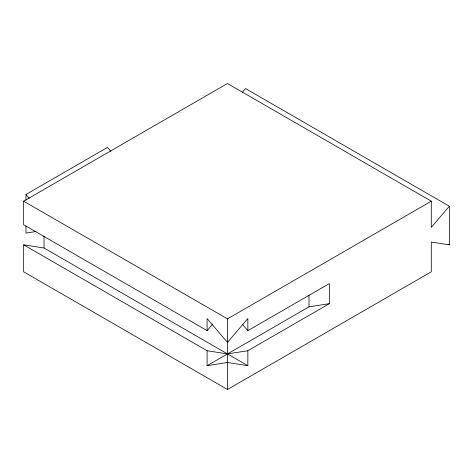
<?xml version="1.0" encoding="UTF-8"?>
<svg xmlns="http://www.w3.org/2000/svg" width="473" height="473" viewBox="0 0 473 473"><rect width="100%" height="100%" fill="white"/><g stroke="black" fill="none" stroke-linecap="round" stroke-linejoin="round"><path stroke-width="0.71" d="M242.206 92.46L245.528 88.563L449.35 206.24L449.35 244.86L431.293 242.022L431.293 271.804L227.472 389.48L23.65 271.804L23.65 244.813L44.03 248.018L247.852 365.688L247.852 350.724L329.379 303.648L329.379 283.569L247.852 330.639L242.637 324.537M449.35 206.24L431.293 227.377L431.293 201.196L227.472 83.52L23.65 201.196L23.65 224.734L207.091 330.639L212.779 323.981M25.974 200.304L25.974 194.474L107.501 147.405L110.83 151.295M23.65 201.196L227.472 318.873L431.293 201.196M23.65 244.813L207.091 350.724L207.091 365.688L308.999 306.853L329.379 303.648M36.084 231.504L25.974 233.094L25.974 225.804M247.852 350.724L227.472 353.922L207.091 350.724M207.091 365.688L227.472 362.489L247.852 365.688M448.073 244.121L449.35 244.86M25.974 194.474L29.302 198.364M308.999 295.069L308.999 306.853M247.852 330.639L247.852 318.548L227.472 342.405L207.091 318.548L207.091 330.639M227.472 318.873L227.472 389.48M44.03 235.938L44.03 248.018"/></g></svg>
